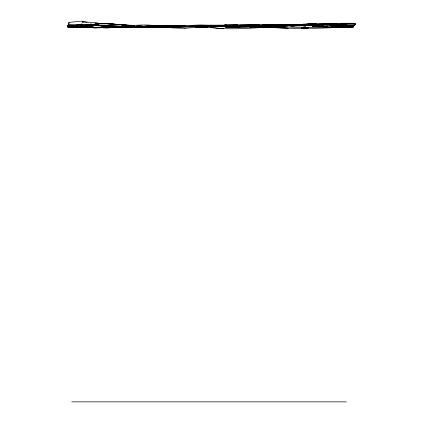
<?xml version="1.0" encoding="UTF-8"?>
<svg xmlns="http://www.w3.org/2000/svg" width="423" height="423" viewBox="0 0 423 423"><rect width="100%" height="100%" fill="white"/><g stroke="black" fill="none" stroke-linecap="round" stroke-linejoin="round"><path stroke-width="0.32" stroke-dasharray="2.12 1.59" d="M86.514 22.731L91.648 23.577"/><path stroke-width="0.63" d="M75.199 26.871L68.78 27.12L68.917 25.01L69.33 27.188L82.3 27.157L69.472 26.919L69.33 27.188M82.437 27.252L69.472 26.919L69.885 26.564L70.022 24.994L70.297 25.681L83.4 24.83L96.37 25.454L109.34 25.052L122.305 26.411L148.24 26.792L161.211 26.718L200.116 24.962L226.051 25.692L277.922 25.036L290.892 25.666L355.732 23.926L354.49 25.301L341.662 25.459M80.301 25.888L79.804 27.231L79.598 26.855M301.927 25.01L301.885 25.332L294.757 25.179M301.969 24.687L302.011 24.391L294.191 24.634M274.569 25.1L274.532 25.369L271.936 25.227M201.232 25.983L201.147 26.49L197.218 26.797L216.587 26.469M86.826 22.276L81.888 21.15L68.917 22.414L68.092 27.479L67.268 25.369L68.563 25.412M68.917 22.414L69.192 25.787L69.472 25.369A382.968 4.151 90 0 1 69.885 25.364L70.435 24.523L109.34 25.787A399.709 399.687 -90 0 0 148.24 27.056C182.836 26.813 217.396 24.534 251.986 26.21A399.709 399.687 -90 0 1 290.892 24.946L342.762 23.683L355.732 24.106L355.32 24.523L355.04 23.683L354.902 24.106M78.852 26.85L78.44 27.347M177.93 26.644L174.001 26.924L173.795 27.31L166.054 27.305M180.79 26.036L184.719 25.851M247.915 25.893L267.41 25.47M99.997 25.364L100.04 25.629L96.111 24.888L99.997 25.364L98.659 25.364M344.475 24.989L345.221 24.032L329.66 24.037L290.754 25.644L275.193 24.983L249.877 26.4L235.59 26.427M332.267 25.57L344.021 25.243L336.28 25.401M343.936 25.237L343.772 25.703L336.116 25.623M71.884 26.855C69.483 25.771 67.495 29.166 67.817 25.576L67.405 26.998L67.268 26.326M353.665 25.792L353.39 26.638L327.455 27.902L301.52 27.479M340.832 26.099L353.94 25.798L354.215 25.1L354.49 25.301M260.626 26.12L262.609 26.015M313.311 25.454L317.282 25.089C326.487 25.459 336.179 24.788 344.311 25.29M281.57 26.083L269.689 26.237L285.208 26.305L285.499 25.903L288.74 25.808M344.391 25.089L344.227 25.391L334.984 25.422M332.679 25.47L344.433 25.042M104.016 25.914L100.082 25.893M111.751 26.252L135.138 26.924L134.932 27.098L152.106 27.236M125.784 26.829L125.536 27.104L132.024 26.85M275.193 24.983L275.024 25.332L271.703 25.496M353.802 25.798L353.115 27.188L340.145 27.162M269.895 25.517L269.615 25.829L269.335 25.417L270.82 25.274M288.867 25.771L277.758 26.089L281.607 26.036M343.772 25.703L342.82 27.157L337.184 26.95M131.246 26.792L166.361 26.972M270.033 25.221L270.461 24.693M328.914 25.348L332.843 25.19M336.734 25.1L332.721 25.369M92.436 26.802L91.833 26.892M266.458 26.052L281.94 25.74M123.135 27.072L155.638 27.284M314.331 25.613L312.544 25.713L323.114 25.676M136.587 26.845L133.943 26.829M142.71 27.172L114.347 26.57M340.282 27.141L353.115 27.188L352.703 26.913M125.33 27.209L138.781 26.982M281.528 26.099L285.25 26.247M77.668 27.215L77.383 27.363L79.291 27.225M92.468 25.417L87.704 25.401L91.833 25.417M270.546 26.009L285.456 25.951M218.929 25.597C239.741 25.454 260.6 25.835 281.306 24.476M85.049 25.359L82.95 25.306L86.863 25.206M309.499 24.804L309.049 24.883L312.798 24.814L311.148 24.783M305.269 26.744L305.591 26.686L303.577 26.665M85.24 25.369L85.716 25.285L83.347 25.311L87.524 25.438M327.788 26.004L322.765 26.506L344.105 26.147M90.485 25.079L91.056 24.999L87.096 25.158M80.507 25.332L111.794 26.157M269.673 25.401L267.727 25.644L268.742 25.576M267.77 25.84L269.715 25.592M84.346 25.332L79.857 25.301M267.04 25.533L274.818 24.761L286.657 24.962M120.714 27.331L120.338 27.368L125.367 27.204L124.997 27.241M303.582 24.523L316.415 23.26M88.782 24.735L108.235 23.26L116.663 24.354M84.938 25.338L87.667 25.422M184.941 28.32L198.049 27.056M303.307 24.523L316.277 23.26L329.242 23.683M90.649 26.929L92.637 26.993M266.807 25.586L269.837 25.301M269.641 25.19L277.721 24.56L306.374 24.55M292.029 25.914L305.491 25.713M270.773 25.274L265.052 25.65M343.524 26.025L339.468 26.205L343.36 26.131M153.459 26.839L159.397 26.475M145.983 26.792L161.544 25.999L175.852 26.136M86.969 25.179L87.535 25.142M125.705 26.924L115.315 26.781M156.521 26.855L169.491 26.744M85.647 24.735L108.235 23.26M118.022 27.183L106.998 27.897L99.939 27.664M225.364 27.474L235.088 26.845M340.282 27.056L314.347 28.325L301.382 27.902L308.436 27.902M155.088 26.85L169.459 26.512M210.22 25.163L227.172 25.211L207.793 25.369M190.107 26.575L202.712 26.728L217.491 26.316M259.78 25.755L251.955 26.284L234.992 26.348M226.992 26.855L218.776 26.527M316.335 24.613L337.834 24.042M193.491 26.094L185.713 26.427M195.437 26.004L212.943 25.496L246.012 25.666M306.664 24.555L304.867 24.444L306.458 24.497M262.62 24.735L305.591 24.386M260.705 26.147L262.715 26.057M297.237 24.407L287.582 24.74M308.563 25.592L290.49 25.861M89.052 25.079L94.371 25.158M125.139 26.855L116.018 27.125M129.591 26.85L121.813 27.157L121.935 26.898L114.157 26.855M233.184 25.169L259.394 24.867M272.29 24.592L228.959 25.169M86.662 25.174L91.696 25.169M339.965 25.671L343.857 25.523M79.328 26.575L86.99 26.638M116.822 26.839L111.159 26.908M160.624 26.427L169.2 26.358M168.063 26.004L185.422 25.708M270.265 26.004L287.894 25.75M344.666 25.369L330.786 25.623M95.27 24.1L98.474 23.995M101.684 23.889L104.893 23.783M74.004 27.289L68.092 27.479L86.466 27.447L78.604 27.521M81.475 27.056L94.44 27.897L101.499 27.664M262.889 26.633L244.224 26.866M134.726 25.364L121.755 25.787L134.588 25.369L121.618 24.946L124.827 25.158M118.001 26.76L95.958 27.474L70.022 25.364M94.44 27.897L101.573 27.664M120.655 27.056L107.685 27.474L120.518 27.056L107.548 27.897L94.578 27.474L101.948 27.479M303.169 24.106L314.194 23.746M308.378 28.092C293.012 29.155 277.7 27.093 262.339 27.479C245.081 28.584 227.674 29.795 210.469 27.479M87.556 25.163L91.886 25.105M87.984 25.422L89.147 25.385M123.183 27.204L128.973 26.876M218.294 25.285L219.5 25.248M174.043 26.749L181.171 26.554M184.983 26.855L170.025 27.294M305.448 25.713L309.377 25.602M310.027 25.581L311.323 25.544M122.152 26.855L117.858 26.861M238.604 27.151L251.436 26.808L238.466 27.178L225.501 26.945M68.505 26.95L72.396 26.855M339.891 24.026L341.15 23.995M306.231 24.83L290.585 25.359L287.952 25.005M311.296 24.751L308.15 24.82M313.184 24.703L315.077 24.656M335 25.369L338.717 25.28L334.651 25.533M164.864 25.999L169.56 25.888M336.692 25.147L340.584 25.063M336.222 24.111L323.722 24.285M271.217 26.025L272.676 26.089M290.686 25.766L303.09 25.592M340.975 26.078L353.94 25.798M178.955 25.803L185.475 25.692M175.238 26.009L185.385 25.866M193.174 25.592L195.003 25.554M332.742 24.037L318.334 24.227M262.572 26.131L281.84 25.792M274.035 25.94L277.927 25.861M99.992 27.426L101.176 27.405M181.382 26.612L158.477 27.04M309.276 24.486L310.466 24.465M308.483 25.597L290.315 25.74M290.532 25.94L294.604 25.919M87.186 26.665L80.053 26.654M162.495 26.009L174.26 25.845M239.931 25.158L259.595 24.973M317.61 24.354L325.261 24.238M172.076 25.888L185.237 25.824M145.887 26.416L147.114 26.4L145.554 26.353M309.245 24.349L310.556 24.328M306.263 24.846L290.532 25.597L277.948 24.957L265.364 25.909L249.633 26.173M306.659 24.809L300.219 24.867M198.895 27.151L195.653 27.146M323.188 25.655L316.663 25.592M258.686 27.305L259.981 27.284M120.93 26.866L101.546 26.95M124.505 26.876L123.209 26.898L128.365 26.855M306.67 24.386L300.309 24.423M314.337 24.708L316.885 24.682M93.488 26.892L87.186 26.861M145.692 26.332L160.608 26.342M290.162 25.755L308.964 25.671L307.627 25.592M114.659 26.612L116.563 26.596M293.948 25.724L314.284 25.644M121.443 27.315L113.576 27.421L121.274 27.284M228.758 26.432L221.927 26.438M112.074 26.3L114.94 26.279M341.387 25.216L347.87 25.169M228.959 26.348L221.715 26.326M160.581 26.03L143.825 26.11M120.587 26.464L111.857 26.48M278.752 27.331L271.201 27.278M160.629 26.274L145.935 26.189M114.855 26.575L116.05 26.57M79.64 26.972L93.298 27.019M117.24 27.252L118.54 27.246M224.338 25.237L226.76 25.232M228.087 25.845C204.832 25.676 181.62 27.929 158.355 27.262M110.556 27.009L102.773 26.929M138.908 27.014L136.962 27.014L138.866 27.014M153.004 27.278L146.517 27.284M234.056 27.04L237.948 27.03M100.002 27.537L101.948 27.532M341.25 23.26L354.215 23.26L354.49 24.106M224.671 24.523L237.641 24.523M290.326 25.734L293.567 25.734M136.613 25.909L142.022 26.025M227.611 25.893L248.375 26.131M145.951 26.078L160.164 26.131M156.367 26.2L160.661 26.2M262.752 27.056L275.579 27.056M340.007 27.056L352.978 27.061M339.87 27.157L347.003 27.157M109.895 27.289L113.787 27.289M162.162 27.294L158.228 27.278M68.23 27.479L81.2 27.479M71.736 401.85L346.352 401.85M146.659 26.258L152.375 26.268M220.066 26.432L202.712 26.728L190.969 26.427M69.885 26.564L82.712 26.586M207.994 26.972L206.577 27.077L207.873 27.088M230.165 27.03L232.09 27.03M141.113 26.935L113.829 26.564M299.574 24.867L281.76 24.603M288.423 25.745L285.789 25.74M266.337 27.046L249.644 26.977L270.313 27.056M228.251 27.019L236.679 27.04M235.875 27.13L239.767 27.141M169.946 27.31L150.572 27.178M212.684 27.4L195.69 27.172M308.922 25.597L312.814 25.623M267.23 25.808L274.448 25.745L270.556 25.66M169.813 26.363L175.936 26.406M146.807 26.935L150.699 26.961M139.516 27.114L145.808 27.167M260.092 26.073L263.672 26.104M336.639 27.024L339.785 27.061M195.643 27.009L207.608 27.162M79.884 27.077L87.709 26.95L79.847 27.188M341.202 24.386L322.923 24.455M294.022 25.613L305.734 25.38L294.715 25.422M277.8 26.009L272.655 25.888M223.746 25.295L226.992 25.338M175.889 26.353L170.057 26.263M269.953 27.284L272.549 27.326M269.335 27.289L275.167 27.379M148.743 27.278L150.038 27.299M342.54 24.27L345.136 24.317M273.787 26.131L277.636 26.184M221.816 26.321L240.137 25.655L245.975 25.835M220.478 26.538L208.978 26.554M132.029 25.57L133.155 25.592M286.286 25.248L290.173 25.327M195.833 26.993L198.424 27.056M112.925 26.517L131.082 27.009L115.437 26.697M282.77 26.998L280.824 26.945L283.431 27.019M284.795 26.966L288.005 27.056M275.579 26.919L285.34 27.199M195.347 27.088L198.509 27.241M88.19 27.31L91.733 27.416M309.139 24.587L310.339 24.624M339.732 27.056L352.84 27.479L352.565 27.056M288.687 27.056L301.657 27.479M255.619 26.823L288.275 28.32M104.856 23.577L95.133 23.26L96.412 23.471M108.51 24.1L121.48 24.523L132.505 25.597L131.331 25.544M171.976 27.897L185.078 28.32M69.61 26.464L82.575 26.887L69.747 26.575L86.905 26.586M224.745 25.835L227.024 25.925M275.87 25.158L278.461 25.28M101.441 25.824L103.18 25.909L96.09 25.47M272.264 25.073L273.797 25.153L273.337 25.48L272.222 25.184M167.772 26.004L145.078 24.946L132.108 25.369A199.931 199.92 -90 0 1 128.872 25.66M128.677 25.406L131.241 25.576M342.503 24.317L346.352 24.391L343.079 24.153M270.35 24.624L272.031 24.745M210.606 27.479L223.434 28.743M110.297 23.868L108.373 23.677L126.53 25.2M111.582 23.995L114.792 24.312M117.996 24.629L119.281 24.756M140.796 26.252L142.049 26.126M96.069 25.042L97.364 25.206M128.476 25.449L129.771 25.618M117.964 24.523L119.91 24.777M121.48 24.523L126.614 25.2M128.534 25.449L129.819 25.618M83.31 22.202L82.025 21.991L94.995 22.414L99.934 23.54M154.564 26.316L156.034 26.326M306.141 24.492L306.627 24.587M98.543 25.11L100.283 25.623M93.076 25.517L95.698 25.66L95.503 25.412M149.874 26.744L138.199 25.983M312.084 25.322L309.557 25.512M339.785 24.27L339.785 27.151M82.887 26.406L82.887 27.511M258.924 26.052A349.911 302.556 -90 0 1 257.707 26.078M316.166 26.638L323.992 26.559L312.28 26.617L316.166 26.638M283.04 25.438L281.75 25.771L284.52 25.475L283.04 25.438M82.162 24.1L77.028 24.777L82.162 24.1M333.43 26.395L333.017 26.448L335.391 26.342L333.43 26.395M332.351 25.729L330.908 25.835L334.207 25.771L332.351 25.729M338.818 26.247L336.92 26.348L340.272 26.221L338.818 26.247M333.615 25.94L331.473 25.946L333.615 25.94M322.104 25.618L320.306 25.581L322.104 25.618M237.16 25.925L235.209 25.94L237.446 26.004L237.16 25.925"/></g></svg>
